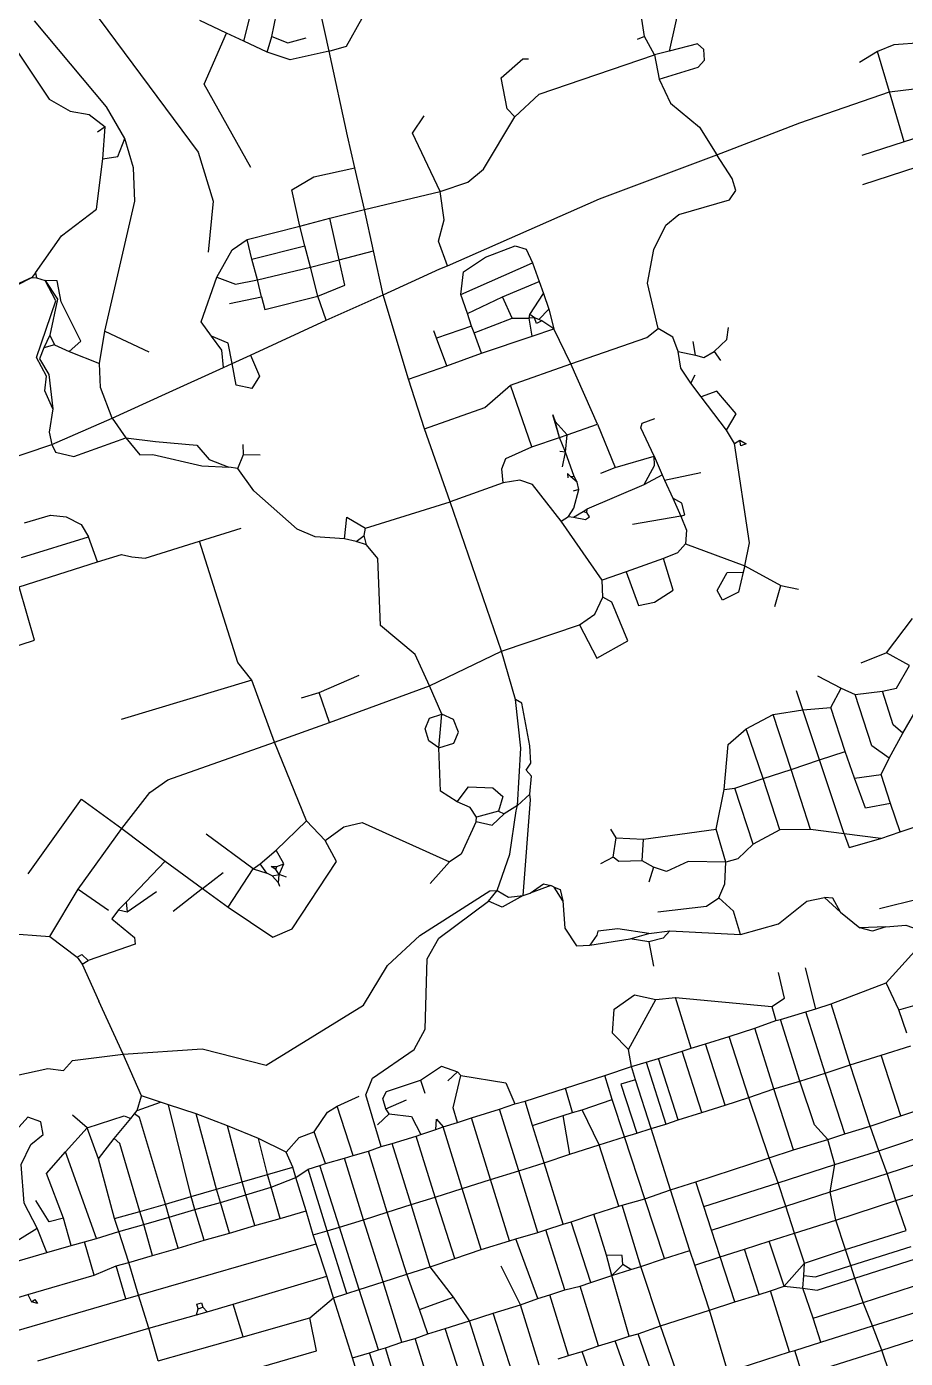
# Model space of a CAD drawing. Header units: metres. Extents: x 609554 to 651406, y 4826501 to 4857446.
# Drawn here: x 632644 to 635501, y 4838713 to 4843043 of the extents above; entities that cross this region are included whole.
import ezdxf

# ---------------------------------------------------------------- set-up
doc = ezdxf.new("R2010")
doc.units = ezdxf.units.M

msp = doc.modelspace()

# ---------------------------------------------------------------- linework, layer by layer
at = {"layer": 'ROADS'}
for points in [[(633627.9, 4842962.5), (633516.6, 4843470)], [(634881.6, 4843304.1), (634835, 4843336.8), (634813.3, 4843322.1), (634732.6, 4842963)], [(632721.1, 4843283.4), (633202.2, 4842633.9), (633250.5, 4842475.3), (633234.9, 4842309)], [(634652.5, 4843010.9), (634627.4, 4843173.3)], [(632563.6, 4843083.5), (632617.6, 4842956.6), (632717, 4842806.8), (632785.4, 4842768), (632847.3, 4842757), (632899.8, 4842717.2)], [(633349.9, 4842995.8), (633376.1, 4843097.8)], [(633441.2, 4843010.6), (633456.4, 4843083.9)], [(632963.6, 4842679.2), (632904.2, 4842782), (632670.3, 4843060.9)], [(633293.5, 4843021.8), (633207, 4843062.1)], [(633627.9, 4842962.5), (633684.5, 4842979), (633735.1, 4843069.8)], [(633373.4, 4842584.1), (633221, 4842856), (633293.5, 4843021.8)], [(633349.9, 4842995.8), (633293.5, 4843021.8)], [(633426.7, 4842959.5), (633349.9, 4842995.8)], [(633426.7, 4842959.5), (633441.2, 4843010.6)], [(633441.2, 4843010.6), (633493, 4842990.2), (633552.7, 4843006.4)], [(634652.5, 4843010.9), (634629.3, 4843000.9)], [(634685.5, 4842950.6), (634652.5, 4843010.9)], [(634701, 4842871.6), (634827.2, 4842910.9), (634847.6, 4842933.8), (634845.6, 4842968.3), (634825.4, 4842986.4), (634732.6, 4842963)], [(635553.3, 4842989.6), (635463.8, 4842983.5), (635410.1, 4842961.5)], [(633627.9, 4842962.5), (633501.4, 4842934.8), (633426.7, 4842959.5)], [(633687.4, 4842687.6), (633627.9, 4842962.5)], [(634231.7, 4842749.2), (634310.5, 4842822.9), (634685.5, 4842950.6)], [(634732.6, 4842963), (634685.5, 4842950.6)], [(634685.5, 4842950.6), (634701, 4842871.6)], [(635410.1, 4842961.5), (635351.5, 4842925.4)], [(635448.8, 4842830.2), (635410.1, 4842961.5)], [(634231.7, 4842749.2), (634205.9, 4842775.3), (634187.3, 4842875.9), (634257.1, 4842937.7), (634275.5, 4842938.3)], [(634701, 4842871.6), (634737.7, 4842793.3), (634831.7, 4842716)], [(635157.4, 4842729.4), (635448.8, 4842830.2)], [(635448.8, 4842830.2), (635609.2, 4842850.6), (635833.3, 4842825.6)], [(635497.3, 4842668.5), (635448.8, 4842830.2)], [(633989.1, 4842506.3), (633898.7, 4842696.6), (633936.4, 4842753)], [(633989.1, 4842506.3), (634079, 4842537.2), (634130, 4842579.6), (634231.7, 4842749.2)], [(635020.2, 4842676.5), (635157.4, 4842729.4)], [(635819.5, 4842738.7), (635731.9, 4842742.8), (635497.3, 4842668.5)], [(632899.8, 4842717.2), (632875, 4842699.9)], [(632892, 4842612.8), (632899.8, 4842717.2)], [(633711.2, 4842583.5), (633687.4, 4842687.6)], [(634831.7, 4842716), (634888.5, 4842626)], [(632892, 4842612.8), (632940.8, 4842620.2), (632963.6, 4842679.2)], [(632898.6, 4842052.6), (632995.8, 4842475.6), (632991.8, 4842583.4), (632963.6, 4842679.2)], [(634888.5, 4842626), (635020.2, 4842676.5)], [(635497.3, 4842668.5), (635359.2, 4842624)], [(635788.5, 4842654.8), (635758.6, 4842657.6), (635361.1, 4842528.4)], [(632673.4, 4842242.4), (632757.4, 4842361.9), (632871.8, 4842449.3), (632892, 4842612.8)], [(634012.9, 4842264.6), (634506.6, 4842483.1), (634888.5, 4842626)], [(634937.5, 4842549.1), (634888.5, 4842626)], [(633531.9, 4842393.9), (633506.1, 4842511.5), (633578.3, 4842554.1), (633711.2, 4842583.5)], [(633742.1, 4842448.5), (633711.2, 4842583.5)], [(634929.6, 4842479.1), (634950, 4842509.7), (634937.5, 4842549.1)], [(633742.1, 4842448.5), (633989.1, 4842506.3)], [(634012.9, 4842264.6), (633983.4, 4842345), (634001.1, 4842414.8), (633989.1, 4842506.3)], [(634697.8, 4842061.4), (634662.2, 4842209), (634683.4, 4842318.3), (634721.7, 4842396.8), (634764.1, 4842431.3), (634929.6, 4842479.1)], [(633630.2, 4842419.5), (633742.1, 4842448.5)], [(633772.1, 4842313.4), (633742.1, 4842448.5)], [(633361.7, 4842350.8), (633531.9, 4842393.9)], [(633531.9, 4842393.9), (633630.2, 4842419.5)], [(633548.5, 4842330.3), (633531.9, 4842393.9)], [(633660, 4842284.6), (633630.2, 4842419.5)], [(633262.2, 4842228.5), (633312.9, 4842317), (633361.7, 4842350.8)], [(633376.9, 4842286.1), (633361.7, 4842350.8)], [(633376.9, 4842286.1), (633548.5, 4842330.3)], [(633566.8, 4842260.6), (633548.5, 4842330.3)], [(633660, 4842284.6), (633772.1, 4842313.4)], [(633803.8, 4842171), (633772.1, 4842313.4)], [(634064.5, 4842245.8), (634136.3, 4842293.2), (634232.2, 4842330), (634267.9, 4842319.2), (634288.4, 4842274.4)], [(633394.6, 4842219.4), (633376.9, 4842286.1)], [(633394.6, 4842219.4), (633566.8, 4842260.6)], [(633566.8, 4842260.6), (633660, 4842284.6)], [(633590.7, 4842166.3), (633566.8, 4842260.6)], [(633590.7, 4842166.3), (633679.1, 4842201.8), (633660, 4842284.6)], [(633803.8, 4842171), (633987.9, 4842254.7)], [(633987.9, 4842254.7), (634012.9, 4842264.6)], [(634056, 4842171.3), (634288.4, 4842274.4)], [(634288.4, 4842274.4), (634310.5, 4842213.4)], [(632661.5, 4842226.9), (632566.8, 4842184), (632240.7, 4842128.3)], [(632566.2, 4842178.4), (632661.5, 4842226.9)], [(632673.4, 4842242.4), (632661.5, 4842226.9)], [(632661.5, 4842226.9), (632676.8, 4842226.2)], [(632673.4, 4842242.4), (632676.8, 4842226.2)], [(632676.8, 4842226.2), (632704.7, 4842217.2)], [(632729.9, 4841799.8), (632703.9, 4841858.7), (632708.7, 4841905.9), (632676.9, 4841967.3), (632739.1, 4842151.5), (632704.7, 4842217.2)], [(632704.7, 4842217.2), (632744.2, 4842156.8), (632719.7, 4842039.7)], [(632782.8, 4841986.5), (632820, 4842019.7), (632756.8, 4842148.2), (632743.4, 4842216), (632704.7, 4842217.2)], [(633245, 4842035.7), (633211.7, 4842082.5), (633262.2, 4842228.5)], [(633262.2, 4842228.5), (633323.7, 4842205.5), (633394.6, 4842219.4)], [(633408.3, 4842164.4), (633394.6, 4842219.4)], [(634056, 4842171.3), (634064.5, 4842245.8)], [(634191.6, 4842164.3), (634310.5, 4842213.4)], [(634310.5, 4842213.4), (634324.2, 4842174.6)], [(633304.2, 4842142.6), (633408.3, 4842164.4)], [(633408.3, 4842164.4), (633418.7, 4842122.7), (633590.7, 4842166.3)], [(633618.1, 4842088.7), (633590.7, 4842166.3)], [(633618.1, 4842088.7), (633803.8, 4842171)], [(633885.3, 4841896.3), (633803.8, 4842171)], [(634077.2, 4842109.6), (634056, 4842171.3)], [(634077.2, 4842109.6), (634191.6, 4842164.3)], [(634223, 4842094.5), (634191.6, 4842164.3)], [(634280.6, 4842106.8), (634324.2, 4842174.6)], [(634324.2, 4842174.6), (634341.4, 4842123.8)], [(634309.6, 4842090.9), (634341.4, 4842123.8)], [(634341.4, 4842123.8), (634357.7, 4842059.9)], [(633372.1, 4841974.8), (633618.1, 4842088.7)], [(634091, 4842069.2), (634077.2, 4842109.6)], [(634098.8, 4842047.5), (634223, 4842094.5)], [(634223, 4842094.5), (634277.9, 4842094.6)], [(634277.9, 4842094.6), (634280.6, 4842106.8)], [(634295.5, 4842095.3), (634277.9, 4842094.6)], [(634287.4, 4842036.2), (634277.9, 4842094.6)], [(634295.5, 4842095.3), (634280.6, 4842106.8)], [(634318.8, 4842085.7), (634301.8, 4842077.3), (634295.5, 4842095.3)], [(634309.6, 4842090.9), (634295.5, 4842095.3)], [(634318.8, 4842085.7), (634309.6, 4842090.9)], [(634357.7, 4842059.9), (634318.8, 4842085.7)], [(632719.7, 4842039.7), (632699.9, 4841998)], [(632719.7, 4842039.7), (632734.8, 4842007.6)], [(632880.9, 4841947.7), (632898.6, 4842052.6)], [(632898.6, 4842052.6), (633041.4, 4841985.1)], [(633284.5, 4841934.7), (633278.3, 4841990.4), (633245, 4842035.7)], [(633312.7, 4841947.4), (633299.1, 4842013.1), (633245, 4842035.7)], [(633976.4, 4842029.9), (633968, 4842053.6)], [(634091, 4842069.2), (633976.4, 4842029.9)], [(634098.8, 4842047.5), (634091, 4842069.2)], [(634123.2, 4841980.7), (634098.8, 4842047.5)], [(634123.2, 4841980.7), (634287.4, 4842036.2)], [(634287.4, 4842036.2), (634357.7, 4842059.9)], [(634413.1, 4841946.4), (634357.7, 4842059.9)], [(634413.1, 4841946.4), (634660.3, 4842032.1), (634697.8, 4842061.4)], [(634761.9, 4841986.7), (634744.5, 4842032.7), (634697.8, 4842061.4)], [(634878.9, 4841986.7), (634920.3, 4842025), (634926.1, 4842064.1)], [(632699.9, 4841998), (632686.5, 4841962.9), (632716.6, 4841911.6), (632729.9, 4841799.8)], [(632734.8, 4842007.6), (632699.9, 4841998)], [(632734.8, 4842007.6), (632782.8, 4841986.5)], [(634010, 4841939.6), (633976.4, 4842029.9)], [(634818.9, 4841974.5), (634811.2, 4842019.1)], [(632782.8, 4841986.5), (632880.9, 4841947.7)], [(632922.5, 4841769.9), (632884.9, 4841868.9), (632880.9, 4841947.7)], [(633284.5, 4841934.7), (633312.7, 4841947.4)], [(633312.7, 4841947.4), (633372.1, 4841974.8)], [(633372.1, 4841974.8), (633400.8, 4841906.3), (633376.4, 4841865.8), (633325.9, 4841876.4), (633312.7, 4841947.4)], [(634010, 4841939.6), (634123.2, 4841980.7)], [(634217.4, 4841876.5), (634413.1, 4841946.4)], [(634499.7, 4841749.7), (634413.1, 4841946.4)], [(634761.9, 4841986.7), (634818.9, 4841974.5)], [(634803.3, 4841883.6), (634770.6, 4841932.4), (634761.9, 4841986.7)], [(634818.9, 4841974.5), (634845.4, 4841967), (634878.9, 4841986.7)], [(634878.9, 4841986.7), (634899.4, 4841957.1)], [(633095.2, 4841848.9), (633284.5, 4841934.7)], [(633885.3, 4841896.3), (634010, 4841939.6)], [(634803.3, 4841883.6), (634818, 4841910.3)], [(633938, 4841735.1), (633885.3, 4841896.3)], [(633938, 4841735.1), (634133.8, 4841804), (634217.4, 4841876.5)], [(634287.1, 4841676.3), (634217.4, 4841876.5)], [(634837.2, 4841838.8), (634803.3, 4841883.6)], [(632922.5, 4841769.9), (633095.2, 4841848.9)], [(634919.5, 4841730.5), (634951.3, 4841783.5), (634887.5, 4841857.6), (634837.2, 4841838.8)], [(634919.5, 4841730.5), (634837.2, 4841838.8)], [(632729.9, 4841799.8), (632717.1, 4841723.8), (632725.7, 4841683.5)], [(634376.2, 4841706.6), (634355.3, 4841780), (634362, 4841758.7)], [(632725.7, 4841683.5), (632922.5, 4841769.9)], [(632922.5, 4841769.9), (632966.4, 4841705.7)], [(634020.6, 4841497.9), (633938, 4841735.1)], [(634401.8, 4841715.5), (634362, 4841758.7)], [(634376.2, 4841706.6), (634362, 4841758.7)], [(634401.8, 4841715.5), (634499.7, 4841749.7)], [(634499.7, 4841749.7), (634558, 4841609.5)], [(634683.8, 4841645.6), (634641.4, 4841738.5), (634645, 4841753.3), (634686.8, 4841768.2)], [(634945.7, 4841687.5), (634919.5, 4841730.5)], [(632725.7, 4841683.5), (632738.1, 4841659.3), (632797.6, 4841644.6), (632966.4, 4841705.7)], [(632966.4, 4841705.7), (633012.3, 4841649.9), (633054.3, 4841651.8)], [(632966.4, 4841705.7), (633063.1, 4841694.1)], [(633063.1, 4841694.1), (633197.3, 4841682), (633237.3, 4841635.3), (633301.3, 4841610.4)], [(634287.1, 4841676.3), (634376.2, 4841706.6)], [(634376.2, 4841706.6), (634401.8, 4841715.5)], [(634395.5, 4841659.6), (634376.2, 4841706.6)], [(634395.5, 4841659.6), (634401.8, 4841715.5)], [(634945.7, 4841687.5), (634962.5, 4841698.5)], [(634979.4, 4841289.3), (634994.2, 4841363.8), (634945.7, 4841687.5)], [(634962.5, 4841698.5), (634983.6, 4841685.9), (634966.1, 4841680.1), (634962.5, 4841698.5)], [(632131.5, 4841483.5), (632725.7, 4841683.5)], [(633054.3, 4841651.8), (633213.3, 4841614.6), (633301.3, 4841610.4)], [(633330.7, 4841605.5), (633349, 4841651)], [(633349, 4841651), (633347.9, 4841683.7)], [(633349, 4841651), (633403.1, 4841650)], [(634193.9, 4841559.5), (634188.8, 4841605.3), (634202.6, 4841638.3), (634287.1, 4841676.3)], [(634395.5, 4841659.6), (634377.5, 4841661)], [(634386.7, 4841611.3), (634395.5, 4841659.6)], [(634424.2, 4841580.1), (634395.5, 4841659.6)], [(634558, 4841609.5), (634683.8, 4841645.6)], [(634651.4, 4841553.7), (634685, 4841615.3), (634683.8, 4841645.6)], [(634683.8, 4841645.6), (634710.6, 4841585.1)], [(633330.7, 4841605.5), (633301.3, 4841610.4)], [(633677.9, 4841377.2), (633582.7, 4841383.9), (633523.2, 4841408.8), (633383.2, 4841533.2), (633330.7, 4841605.5)], [(634510.5, 4841591.3), (634558, 4841609.5)], [(634193.9, 4841559.5), (634020.6, 4841497.9)], [(634381.7, 4841435.1), (634288.4, 4841553.7), (634247.3, 4841567.9), (634193.9, 4841559.5)], [(634413.2, 4841578.8), (634402.6, 4841590.1), (634403.5, 4841575.6)], [(634424.2, 4841580.1), (634413.2, 4841578.8)], [(634433.9, 4841561.6), (634413.2, 4841578.8)], [(634433.9, 4841561.6), (634424.2, 4841580.1)], [(634438.9, 4841538), (634433.9, 4841561.6)], [(634651.4, 4841553.7), (634710.6, 4841585.1)], [(634710.6, 4841585.1), (634718.4, 4841568.3)], [(634718.4, 4841568.3), (634835.8, 4841592.9)], [(634718.4, 4841568.3), (634744.9, 4841509)], [(634405.7, 4841449.5), (634423.6, 4841476.5), (634438.9, 4841538)], [(634438.9, 4841538), (634421.3, 4841532.1)], [(634466.1, 4841475.3), (634651.4, 4841553.7)], [(633745.4, 4841411.8), (634020.6, 4841497.9)], [(634188, 4841011.6), (634020.6, 4841497.9)], [(634453.5, 4841466.7), (634466.1, 4841475.3)], [(634465.3, 4841463.3), (634466.1, 4841475.3)], [(634744.9, 4841509), (634770.7, 4841450.8)], [(634770.7, 4841450.8), (634784, 4841455), (634774.1, 4841493.5), (634744.9, 4841509)], [(632637, 4841429.4), (632722.4, 4841454.6), (632772.9, 4841448.6), (632822.1, 4841424), (632845.4, 4841383.9)], [(633677.9, 4841377.2), (633684.9, 4841447.3), (633745.4, 4841411.8)], [(634381.7, 4841435.1), (634405.7, 4841449.5)], [(634515.4, 4841243.2), (634381.7, 4841435.1)], [(634405.7, 4841449.5), (634421.6, 4841447.7)], [(634421.6, 4841447.7), (634453.5, 4841466.7)], [(634421.6, 4841447.7), (634460.6, 4841440), (634473.7, 4841448.3), (634465.3, 4841463.3)], [(634453.5, 4841466.7), (634465.3, 4841463.3)], [(634770.7, 4841450.8), (634613.8, 4841424.3)], [(634770.7, 4841450.8), (634789.3, 4841405.4), (634786.4, 4841361.1)], [(632627.1, 4841317), (632845.4, 4841383.9)], [(632874.6, 4841302), (632845.4, 4841383.9)], [(633206.3, 4841370.1), (633342.1, 4841411.8)], [(633715.1, 4841369), (633741.5, 4841388.3)], [(633741.5, 4841388.3), (633745.4, 4841411.8)], [(633748.9, 4841357.9), (633741.5, 4841388.3)], [(632986.4, 4841319), (633029.1, 4841314.3), (633206.3, 4841370.1)], [(633376.2, 4840917.4), (633331.2, 4840974.8), (633206.3, 4841370.1)], [(633715.1, 4841369), (633677.9, 4841377.2)], [(633748.9, 4841357.9), (633715.1, 4841369)], [(633954.1, 4840899.4), (633907.7, 4841001.2), (633794.6, 4841095.2), (633786.5, 4841313.3), (633748.9, 4841357.9)], [(634786.4, 4841361.1), (634760.6, 4841331.4), (634715.1, 4841313.3)], [(634786.4, 4841361.1), (634979.4, 4841289.3)], [(632620.1, 4841221.4), (632874.6, 4841302)], [(632874.6, 4841302), (632952.7, 4841326.4), (632986.4, 4841319)], [(634715.1, 4841313.3), (634593.7, 4841270.4)], [(634593.7, 4841270.4), (634633, 4841160.9), (634685.6, 4841171.3), (634746.1, 4841209.9), (634715.1, 4841313.3)], [(634593.7, 4841270.4), (634515.4, 4841243.2)], [(634973.3, 4841268.7), (634958, 4841203.8), (634906.8, 4841178.3), (634889.1, 4841209.2), (634921.1, 4841268.1), (634973.3, 4841268.7)], [(634979.4, 4841289.3), (634973.3, 4841268.7)], [(634979.4, 4841289.3), (635095.8, 4841225.4)], [(632536, 4841004.3), (632669.5, 4841047.4), (632620.1, 4841221.4)], [(634517.5, 4841188.2), (634515.4, 4841243.2)], [(635076.5, 4841156.9), (635095.8, 4841225.4)], [(635095.8, 4841225.4), (635153.6, 4841214)], [(634442, 4841098.2), (634497.7, 4840989.4), (634599, 4841045.4), (634546.4, 4841171.7), (634517.5, 4841188.2)], [(634442, 4841098.2), (634491.3, 4841132.1), (634517.5, 4841188.2)], [(634188, 4841011.6), (634442, 4841098.2)], [(635440, 4841006.3), (635523.9, 4841118.3)], [(633954.1, 4840899.4), (634188, 4841011.6)], [(634233.8, 4840855.1), (634188, 4841011.6)], [(635440, 4841006.3), (635356.2, 4840972.8)], [(635514.2, 4840965.2), (635440, 4841006.3)], [(635426, 4840881.6), (635471.6, 4840891.9), (635514.2, 4840965.2)], [(633376.2, 4840917.4), (632951.9, 4840789.4)], [(633449.9, 4840716.4), (633376.2, 4840917.4)], [(633595.3, 4840878.1), (633725.4, 4840934.3)], [(635215.2, 4840931.7), (635292.3, 4840891.6)], [(633537.8, 4840860.1), (633595.3, 4840878.1)], [(633629.1, 4840780.5), (633595.3, 4840878.1)], [(633629.1, 4840780.5), (633954.1, 4840899.4)], [(633994.2, 4840807.5), (633954.1, 4840899.4)], [(635168, 4840821.4), (635147.5, 4840883.5)], [(635258.7, 4840828.5), (635292.3, 4840891.6)], [(635292.3, 4840891.6), (635338, 4840871.5)], [(635338, 4840871.5), (635426, 4840881.6)], [(635448, 4840664.4), (635392.3, 4840703.9), (635338, 4840871.5)], [(635492.5, 4840745.8), (635461.2, 4840772.7), (635426, 4840881.6)], [(634239.6, 4840510.6), (634251.2, 4840696.3), (634233.8, 4840855.1)], [(634280.4, 4840547.7), (634285.3, 4840605.8), (634268.5, 4840624.7), (634283.5, 4840648.1), (634280.5, 4840704.4), (634253.7, 4840843.5), (634233.8, 4840855.1)], [(635070.6, 4840806.6), (635168, 4840821.4)], [(635168, 4840821.4), (635258.7, 4840828.5)], [(635221.6, 4840658.3), (635168, 4840821.4)], [(635305.7, 4840685.9), (635258.7, 4840828.5)], [(635492.5, 4840745.8), (635547.6, 4840841.2)], [(633449.9, 4840716.4), (633629.1, 4840780.5)], [(633984.3, 4840698.3), (633952, 4840720.5), (633939.5, 4840760.1), (633954.4, 4840794.7), (633994.2, 4840807.5)], [(633984.3, 4840698.3), (634033, 4840713), (634048.4, 4840749.1), (634032.1, 4840790), (633994.2, 4840807.5)], [(633984.3, 4840698.3), (633994.2, 4840807.5)], [(634982.9, 4840759.8), (635070.6, 4840806.6)], [(635129.2, 4840627.8), (635070.6, 4840806.6)], [(634911.7, 4840562.3), (634924.3, 4840708.2), (634982.9, 4840759.8)], [(635039, 4840598), (634982.9, 4840759.8)], [(635448, 4840664.4), (635492.5, 4840745.8)], [(632954.2, 4840436.1), (633045.1, 4840552.5), (633103.2, 4840594.1), (633449.9, 4840716.4)], [(633554.6, 4840460.3), (633449.9, 4840716.4)], [(634044.1, 4840521.8), (633990, 4840557.4), (633984.3, 4840698.3)], [(635129.2, 4840627.8), (635221.6, 4840658.3)], [(635221.6, 4840658.3), (635305.7, 4840685.9)], [(635301.7, 4840418.7), (635221.6, 4840658.3)], [(635335.3, 4840599.4), (635305.7, 4840685.9)], [(635422.4, 4840611.5), (635448, 4840664.4)], [(635039, 4840598), (635129.2, 4840627.8)], [(635193, 4840432.1), (635129.2, 4840627.8)], [(635335.3, 4840599.4), (635422.4, 4840611.5)], [(635452.9, 4840516.5), (635422.4, 4840611.5)], [(634044.1, 4840521.8), (634080.9, 4840571.1), (634159.8, 4840568.1), (634192.5, 4840539.4), (634177.7, 4840491.7)], [(634885.6, 4840433.3), (634911.7, 4840562.3)], [(634911.7, 4840562.3), (634946.3, 4840566.4)], [(634946.3, 4840566.4), (635039, 4840598)], [(635006.4, 4840384.8), (634946.3, 4840566.4)], [(635092.8, 4840431.3), (635039, 4840598)], [(635452.9, 4840516.5), (635371.4, 4840501.5), (635335.3, 4840599.4)], [(632649.1, 4840288.3), (632822.9, 4840530.8), (632954.2, 4840436.1)], [(634106.7, 4840472.3), (634086.3, 4840503.9), (634044.1, 4840521.8)], [(634280.4, 4840547.7), (634239.6, 4840510.6)], [(634258.2, 4840217.5), (634281.9, 4840529)], [(634281.9, 4840529), (634280.4, 4840547.7)], [(635483.8, 4840424.6), (635452.9, 4840516.5)], [(634106, 4840457.9), (634158.1, 4840446.8), (634196.2, 4840482.9)], [(634177.7, 4840491.7), (634106.7, 4840472.3)], [(634173.9, 4840234), (634215.5, 4840352.2), (634236.1, 4840493.4)], [(634177.7, 4840491.7), (634196.2, 4840482.9)], [(634239.6, 4840510.6), (634196.2, 4840482.9)], [(634236.1, 4840493.4), (634239.6, 4840510.6)], [(635483.8, 4840424.6), (635647.4, 4840479)], [(632811.3, 4840237.9), (632954.2, 4840436.1)], [(632954.2, 4840436.1), (633095.1, 4840329.1)], [(633455.7, 4840365.5), (633554.6, 4840460.3)], [(633615.1, 4840396.2), (633554.6, 4840460.3)], [(633615.1, 4840396.2), (633675, 4840440.5), (633735.2, 4840454.9), (634019.3, 4840327.1)], [(634106, 4840457.9), (634057.1, 4840352.1), (634019.3, 4840327.1)], [(634106, 4840457.9), (634106.7, 4840472.3)], [(634560.6, 4840405), (634542.9, 4840433.6)], [(634650.1, 4840401.4), (634885.6, 4840433.3)], [(634917.1, 4840325.6), (634885.6, 4840433.3)], [(635092.8, 4840431.3), (635006.4, 4840384.8)], [(635193, 4840432.1), (635092.8, 4840431.3)], [(635301.7, 4840418.7), (635193, 4840432.1)], [(633380.5, 4840304.3), (633227.6, 4840417.6)], [(633299.2, 4840180), (633445.1, 4840082.3), (633507.4, 4840109.7), (633651.4, 4840328.6), (633615.1, 4840396.2)], [(634550.8, 4840342), (634560.6, 4840405)], [(634560.6, 4840405), (634650.1, 4840401.4)], [(634644.9, 4840330.6), (634650.1, 4840401.4)], [(635301.7, 4840418.7), (635317.9, 4840374.1), (635421, 4840403.5)], [(635421, 4840403.5), (635301.7, 4840418.7)], [(635421, 4840403.5), (635483.8, 4840424.6)], [(633403.2, 4840321.1), (633455.7, 4840365.5)], [(633480.5, 4840321.1), (633455.7, 4840365.5)], [(635006.4, 4840384.8), (634956.1, 4840337.3), (634917.1, 4840325.6)], [(633095.1, 4840329.1), (632967.4, 4840195.8)], [(633095.1, 4840329.1), (633216, 4840240.3)], [(633299.2, 4840180), (633380.5, 4840304.3)], [(633380.5, 4840304.3), (633403.2, 4840321.1)], [(633380.5, 4840304.3), (633424.6, 4840290.4)], [(633424.6, 4840290.4), (633403.2, 4840321.1)], [(633453.9, 4840301.9), (633438.9, 4840312.5), (633457.3, 4840312.4)], [(633453.9, 4840301.9), (633457.3, 4840312.4)], [(633465.4, 4840285.8), (633453.9, 4840301.9)], [(633457.3, 4840312.4), (633480.5, 4840321.1)], [(633465.4, 4840285.8), (633480.5, 4840321.1)], [(634019.3, 4840327.1), (633956.6, 4840256.6)], [(634550.8, 4840342), (634509.5, 4840320.8)], [(634644.9, 4840330.6), (634568.9, 4840328.1), (634550.8, 4840342)], [(634681.9, 4840310.2), (634644.9, 4840330.6)], [(634681.9, 4840310.2), (634666.9, 4840261.6)], [(634917.1, 4840325.6), (634795, 4840327.8), (634724.7, 4840295.6), (634681.9, 4840310.2)], [(634894.2, 4840210.6), (634914.4, 4840255.4), (634917.1, 4840325.6)], [(633216, 4840240.3), (633283.3, 4840292.8)], [(633442.2, 4840282), (633424.6, 4840290.4)], [(633442.2, 4840282), (633465.4, 4840285.8)], [(633462.7, 4840258.6), (633442.2, 4840282)], [(633462.7, 4840258.6), (633465.4, 4840285.8)], [(633467.5, 4840247.4), (633462.7, 4840258.6)], [(633489.4, 4840277.8), (633465.4, 4840285.8)], [(635416.9, 4840175.4), (635548.4, 4840208.3), (635604, 4840266.7), (635705.1, 4840228.3)], [(632719.6, 4840084.6), (632811.3, 4840237.9)], [(632811.3, 4840237.9), (632910.6, 4840170.3)], [(632958.2, 4839701.8), (633215.4, 4839719.5), (633422.5, 4839665.6), (633739.4, 4839861), (633817.1, 4839990.6), (633922.8, 4840087.7), (634150.1, 4840232.8), (634173.9, 4840234)], [(632971.3, 4840164.9), (633066.6, 4840231)], [(633216, 4840240.3), (633120.7, 4840165.8)], [(633216, 4840240.3), (633299.2, 4840180)], [(634146.2, 4840199.2), (634173.9, 4840234)], [(634258.2, 4840217.5), (634189.7, 4840180.1), (634146.2, 4840199.2)], [(634173.9, 4840234), (634210.7, 4840212.5), (634258.2, 4840217.5)], [(634258.2, 4840217.5), (634281.4, 4840224.8)], [(634281.4, 4840224.8), (634324.3, 4840255.5), (634348.1, 4840250.3)], [(634348.1, 4840250.3), (634281.4, 4840224.8)], [(634359.4, 4840244.8), (634348.1, 4840250.3)], [(634359.4, 4840244.8), (634378.4, 4840237.7), (634387.8, 4840200.9)], [(634387.8, 4840200.9), (634359.4, 4840244.8)], [(632942.6, 4840171.6), (632921.4, 4840141.4), (632995.4, 4840081), (632997.3, 4840059), (632844.8, 4840006.9)], [(632967.4, 4840195.8), (632942.6, 4840171.6)], [(632942.6, 4840171.6), (632971.3, 4840164.9)], [(632967.4, 4840195.8), (632971.3, 4840164.9)], [(633796.8, 4839401.3), (633747.1, 4839570.2), (633769, 4839623.6), (633904.4, 4839717.5), (633939.7, 4839783.6), (633946.4, 4840012.3), (633984.8, 4840079.3), (634146.2, 4840199.2)], [(634387.8, 4840200.9), (634394.2, 4840111.3), (634431.4, 4840054.4), (634475.2, 4840056.2)], [(634696.4, 4840164.6), (634854.1, 4840182.8), (634894.2, 4840210.6)], [(634965.4, 4840090.8), (634941.7, 4840166.6), (634894.2, 4840210.6)], [(634965.4, 4840090.8), (635088.1, 4840125.8), (635181, 4840199.5), (635238, 4840211.5)], [(635290.2, 4840163.1), (635238, 4840211.5)], [(635290.2, 4840163.1), (635265.1, 4840209.1), (635238, 4840211.5)], [(635290.2, 4840163.1), (635352.6, 4840113.1)], [(632348.2, 4840069.1), (632575.4, 4840095.1), (632719.6, 4840084.6)], [(632719.6, 4840084.6), (632808.1, 4840017.6)], [(634497.4, 4840089.2), (634475.2, 4840056.2)], [(634666.4, 4840094.1), (634566.7, 4840109.5), (634501.2, 4840101.9), (634497.4, 4840089.2)], [(634606.7, 4840077.2), (634666.4, 4840094.1)], [(634666.4, 4840094.1), (634735.2, 4840103.4)], [(634735.2, 4840103.4), (634713.8, 4840079), (634666.7, 4840067.3)], [(634735.2, 4840103.4), (634965.4, 4840090.8)], [(635437, 4840115.9), (635393.8, 4840102.3), (635352.6, 4840113.1)], [(635437, 4840115.9), (635352.6, 4840113.1)], [(635437, 4840115.9), (635502.4, 4840121), (635583.1, 4840093.1)], [(635438.8, 4839933.5), (635583.1, 4840093.1)], [(634475.2, 4840056.2), (634606.7, 4840077.2)], [(634666.7, 4840067.3), (634606.7, 4840077.2)], [(634666.7, 4840067.3), (634682.5, 4839987.8)], [(632808.1, 4840017.6), (632823.9, 4840025.6), (632844.8, 4840006.9)], [(632808.1, 4840017.6), (632825.1, 4839995)], [(632825.1, 4839995), (632844.8, 4840006.9)], [(632825.1, 4839995), (632879.1, 4839873.9)], [(635067, 4839856.9), (635108.3, 4839883.5), (635088.5, 4839967.7)], [(635209.7, 4839849.7), (635176.1, 4839983.1)], [(635259.4, 4839865.1), (635438.8, 4839933.5)], [(635479.6, 4839845.6), (635438.8, 4839933.5)], [(632958.2, 4839701.8), (632879.1, 4839873.9)], [(634600.8, 4839717), (634549.1, 4839770.7), (634553.8, 4839848.1), (634619.9, 4839894.6), (634690, 4839879.8)], [(634600.8, 4839717), (634690, 4839879.8)], [(634690, 4839879.8), (634754.1, 4839886)], [(634804.4, 4839721.2), (634754.1, 4839886)], [(634754.1, 4839886), (635067, 4839856.9)], [(635479.6, 4839845.6), (635578.2, 4839874.1), (635605.6, 4839801.9)], [(635067, 4839856.9), (635079.9, 4839811)], [(635095.1, 4839814.6), (635177.5, 4839839.1)], [(635177.5, 4839839.1), (635209.7, 4839849.7)], [(635240.1, 4839640.5), (635177.5, 4839839.1)], [(635209.7, 4839849.7), (635259.4, 4839865.1)], [(635321.7, 4839667.2), (635259.4, 4839865.1)], [(635505.1, 4839770.4), (635479.6, 4839845.6)], [(634928.3, 4839759.7), (635011.4, 4839786.1)], [(635011.4, 4839786.1), (635079.9, 4839811)], [(635073.8, 4839588.7), (635011.4, 4839786.1)], [(635079.9, 4839811), (635095.1, 4839814.6)], [(635158.1, 4839614.6), (635095.1, 4839814.6)], [(634851.5, 4839735.3), (634928.3, 4839759.7)], [(634992, 4839560.7), (634928.3, 4839759.7)], [(632508.4, 4839473.5), (632518.1, 4839556.9), (632574.5, 4839625), (632713.4, 4839655), (632763.8, 4839648.9), (632793.7, 4839680.8), (632958.2, 4839701.8)], [(633018.1, 4839566.8), (632958.2, 4839701.8)], [(634610.6, 4839661.3), (634600.8, 4839717)], [(634698.4, 4839687.3), (634774.8, 4839711.6)], [(634774.8, 4839711.6), (634804.4, 4839721.2)], [(634839.1, 4839512.2), (634774.8, 4839711.6)], [(634804.4, 4839721.2), (634851.5, 4839735.3)], [(634915, 4839536.4), (634851.5, 4839735.3)], [(635321.7, 4839667.2), (635422.7, 4839698.8)], [(635422.7, 4839698.8), (635518.8, 4839729)], [(635485.8, 4839500.9), (635422.7, 4839698.8)], [(633925.2, 4839617.8), (633993.1, 4839663.2), (634044.7, 4839644.3)], [(634524.2, 4839632.5), (634610.6, 4839661.3)], [(634610.6, 4839661.3), (634658.5, 4839675.5)], [(634623.4, 4839618.8), (634610.6, 4839661.3)], [(634658.5, 4839675.5), (634698.4, 4839687.3)], [(634658.5, 4839675.5), (634722.1, 4839474.3)], [(634762, 4839488.9), (634698.4, 4839687.3)], [(635240.1, 4839640.5), (635321.7, 4839667.2)], [(635386.3, 4839467.6), (635321.7, 4839667.2)], [(633811.6, 4839524.1), (633802.3, 4839557.3), (633814.2, 4839580), (633925.2, 4839617.8)], [(633925.2, 4839617.8), (633938.6, 4839575.2)], [(634044.7, 4839644.3), (634013.2, 4839615.3)], [(634044.6, 4839479.6), (634030.7, 4839527.2), (634056.2, 4839632.9)], [(634044.7, 4839644.3), (634056.2, 4839632.9)], [(634056.2, 4839632.9), (634201.7, 4839609), (634231.4, 4839540.7)], [(634395.9, 4839591), (634524.2, 4839632.5)], [(634547.4, 4839555), (634524.2, 4839632.5)], [(634623.4, 4839618.8), (634576.3, 4839604.4), (634627.5, 4839444.6)], [(634674.9, 4839459.7), (634623.4, 4839618.8)], [(635073.8, 4839588.7), (635158.1, 4839614.6)], [(635158.1, 4839614.6), (635240.1, 4839640.5)], [(635248.5, 4839424.6), (635205.2, 4839472.3), (635158.1, 4839614.6)], [(635303.7, 4839442.5), (635240.1, 4839640.5)], [(633004, 4839518.4), (633018.1, 4839566.8)], [(633079.6, 4839545.5), (633018.1, 4839566.8)], [(633653.7, 4839532.5), (633725.7, 4839565.3)], [(634264.9, 4839549.1), (634395.9, 4839591)], [(634418.6, 4839511.9), (634395.9, 4839591)], [(634992, 4839560.7), (635073.8, 4839588.7)], [(635136.7, 4839390.7), (635073.8, 4839588.7)], [(633004, 4839518.4), (633079.6, 4839545.5)], [(633105.2, 4839537), (633079.6, 4839545.5)], [(633179.1, 4839239.1), (633105.2, 4839537)], [(633195.3, 4839508.2), (633105.2, 4839537)], [(633579.4, 4839449.6), (633622.1, 4839512.9), (633653.7, 4839532.5)], [(633706, 4839372), (633653.7, 4839532.5)], [(633811.6, 4839524.1), (633879.1, 4839553.1)], [(633822.7, 4839508.1), (633811.6, 4839524.1)], [(634090.5, 4839494.8), (634181.7, 4839522.7)], [(634181.7, 4839522.7), (634231.4, 4839540.7)], [(634244.1, 4839322.8), (634181.7, 4839522.7)], [(634231.4, 4839540.7), (634264.9, 4839549.1)], [(634289, 4839470.3), (634264.9, 4839549.1)], [(634418.6, 4839511.9), (634449.8, 4839521.3)], [(634449.8, 4839521.3), (634547.4, 4839555)], [(634505.7, 4839406.9), (634449.8, 4839521.3)], [(634587.8, 4839433.4), (634547.4, 4839555)], [(634839.1, 4839512.2), (634915, 4839536.4)], [(634915, 4839536.4), (634992, 4839560.7)], [(635057.8, 4839365.2), (634992, 4839560.7)], [(635485.8, 4839500.9), (635585.2, 4839534)], [(632678.3, 4839136.4), (632636.4, 4839217.3), (632626.6, 4839343.6), (632657.4, 4839408.4), (632697.7, 4839440.7), (632690.6, 4839481.8), (632648.4, 4839497.4), (632591.1, 4839433.3)], [(632841.6, 4839462.5), (632793.8, 4839503.6)], [(632841.6, 4839462.5), (632961.4, 4839501.8), (632982.8, 4839492.6)], [(632928.9, 4839427.7), (632982.8, 4839492.6)], [(632982.8, 4839492.6), (632995.4, 4839507.6)], [(632995.4, 4839507.6), (633004, 4839518.4)], [(633095.4, 4839214.5), (633011.7, 4839496.4), (632995.4, 4839507.6)], [(633261.9, 4839263.1), (633195.3, 4839508.2)], [(633297.8, 4839469.3), (633195.3, 4839508.2)], [(633784.6, 4839472.5), (633822.7, 4839508.1)], [(633822.7, 4839508.1), (633895.3, 4839499.3), (633925.9, 4839441)], [(633974.6, 4839457.2), (633976.4, 4839490.2), (633998.6, 4839465.2)], [(633998.6, 4839465.2), (634044.6, 4839479.6)], [(634044.6, 4839479.6), (634090.5, 4839494.8)], [(634152.4, 4839294.1), (634090.5, 4839494.8)], [(634289, 4839470.3), (634388.6, 4839502.4)], [(634388.6, 4839502.4), (634418.6, 4839511.9)], [(634409.6, 4839376.8), (634388.6, 4839502.4)], [(634722.1, 4839474.3), (634762, 4839488.9)], [(634762, 4839488.9), (634839.1, 4839512.2)], [(635386.3, 4839467.6), (635485.8, 4839500.9)], [(632770.1, 4839384.6), (632841.6, 4839462.5)], [(632878.4, 4839361.4), (632841.6, 4839462.5)], [(633344.9, 4839287), (633297.8, 4839469.3)], [(633398.2, 4839427.4), (633297.8, 4839469.3)], [(633488, 4839382.8), (633529.9, 4839430.9), (633579.4, 4839449.6)], [(633615.8, 4839346.3), (633579.4, 4839449.6)], [(633832.3, 4839411.3), (633910.2, 4839435.5)], [(633910.2, 4839435.5), (633925.9, 4839441)], [(633972.5, 4839236.9), (633910.2, 4839435.5)], [(633925.9, 4839441), (633974.6, 4839457.2)], [(633974.6, 4839457.2), (633998.6, 4839465.2)], [(634059.9, 4839265), (633998.6, 4839465.2)], [(634326.5, 4839349), (634289, 4839470.3)], [(634587.8, 4839433.4), (634627.5, 4839444.6)], [(634627.5, 4839444.6), (634674.9, 4839459.7)], [(634674.9, 4839459.7), (634722.1, 4839474.3)], [(634737.3, 4839260.4), (634674.9, 4839459.7)], [(635248.5, 4839424.6), (635303.7, 4839442.5)], [(635303.7, 4839442.5), (635386.3, 4839467.6)], [(635414.5, 4839387.8), (635386.3, 4839467.6)], [(635414.5, 4839387.8), (635612.2, 4839454.2)], [(632878.4, 4839361.4), (632928.9, 4839427.7)], [(633012.6, 4839190.3), (632946.9, 4839411.9), (632928.9, 4839427.7)], [(633427.1, 4839311.1), (633398.2, 4839427.4)], [(633488, 4839382.8), (633398.2, 4839427.4)], [(633755.1, 4839386.5), (633796.8, 4839401.3)], [(633796.8, 4839401.3), (633832.3, 4839411.3)], [(633893.8, 4839212.7), (633832.3, 4839411.3)], [(634409.6, 4839376.8), (634505.7, 4839406.9)], [(634505.7, 4839406.9), (634587.8, 4839433.4)], [(634569.7, 4839208.2), (634505.7, 4839406.9)], [(634653.4, 4839232), (634587.8, 4839433.4)], [(635057.8, 4839365.2), (635136.7, 4839390.7)], [(635136.7, 4839390.7), (635248.5, 4839424.6)], [(635272.1, 4839343.1), (635248.5, 4839424.6)], [(632763.9, 4839169.2), (632708.6, 4839313.5), (632770.1, 4839384.6)], [(632871.4, 4839102.1), (632770.1, 4839384.6)], [(632930.2, 4839167.2), (632878.4, 4839361.4)], [(633509.8, 4839335), (633488, 4839382.8)], [(633615.8, 4839346.3), (633677.6, 4839363.8)], [(633677.6, 4839363.8), (633706, 4839372)], [(633739.2, 4839163.8), (633677.6, 4839363.8)], [(633706, 4839372), (633755.1, 4839386.5)], [(633816.8, 4839187.9), (633755.1, 4839386.5)], [(634244.1, 4839322.8), (634326.5, 4839349)], [(634326.5, 4839349), (634409.6, 4839376.8)], [(634388.8, 4839148.7), (634326.5, 4839349)], [(634819.9, 4839286.9), (635057.8, 4839365.2)], [(635087.7, 4839284.1), (635057.8, 4839365.2)], [(635272.1, 4839343.1), (635414.5, 4839387.8)], [(635441.2, 4839313.4), (635414.5, 4839387.8)], [(635441.2, 4839313.4), (635594.9, 4839363.6)], [(633344.9, 4839287), (633427.1, 4839311.1)], [(633427.1, 4839311.1), (633509.8, 4839335)], [(633439.1, 4839269), (633427.1, 4839311.1)], [(633519.2, 4839301.1), (633509.8, 4839335)], [(633519.2, 4839301.1), (633559.9, 4839327.9)], [(633559.9, 4839327.9), (633597.4, 4839339.5)], [(633621.6, 4839127.9), (633559.9, 4839327.9)], [(633597.4, 4839339.5), (633615.8, 4839346.3)], [(633661.2, 4839139.8), (633597.4, 4839339.5)], [(634152.4, 4839294.1), (634244.1, 4839322.8)], [(634306.2, 4839122.2), (634244.1, 4839322.8)], [(635087.7, 4839284.1), (635272.1, 4839343.1)], [(635256.1, 4839254.1), (635272.1, 4839343.1)], [(635256.1, 4839254.1), (635441.2, 4839313.4)], [(635470.3, 4839225.8), (635441.2, 4839313.4)], [(633179.1, 4839239.1), (633261.9, 4839263.1)], [(633261.9, 4839263.1), (633344.9, 4839287)], [(633274.5, 4839219.9), (633261.9, 4839263.1)], [(633356.8, 4839245), (633344.9, 4839287)], [(633356.8, 4839245), (633439.1, 4839269)], [(633439.1, 4839269), (633519.2, 4839301.1)], [(633468.1, 4839167.7), (633439.1, 4839269)], [(633552.5, 4839192.5), (633519.2, 4839301.1)], [(633972.5, 4839236.9), (634059.9, 4839265)], [(634059.9, 4839265), (634152.4, 4839294.1)], [(634122.1, 4839066.4), (634059.9, 4839265)], [(634213.6, 4839094.8), (634152.4, 4839294.1)], [(634737.3, 4839260.4), (634819.9, 4839286.9)], [(634845.8, 4839206.5), (634819.9, 4839286.9)], [(634845.8, 4839206.5), (635087.7, 4839284.1)], [(635112.8, 4839207.4), (635087.7, 4839284.1)], [(635470.3, 4839225.8), (635666.6, 4839287.5)], [(632763.9, 4839169.2), (632717.1, 4839156.5), (632674.4, 4839226.3)], [(633095.4, 4839214.5), (633179.1, 4839239.1)], [(633191.2, 4839196.8), (633179.1, 4839239.1)], [(633191.2, 4839196.8), (633274.5, 4839219.9)], [(633274.5, 4839219.9), (633356.8, 4839245)], [(633303.3, 4839120.2), (633274.5, 4839219.9)], [(633385.9, 4839144.6), (633356.8, 4839245)], [(633893.8, 4839212.7), (633972.5, 4839236.9)], [(634036.2, 4839037.1), (633972.5, 4839236.9)], [(634580.5, 4839211.1), (634653.4, 4839232)], [(634653.4, 4839232), (634737.3, 4839260.4)], [(634717.5, 4839037.7), (634653.4, 4839232)], [(634800.1, 4839063.1), (634737.3, 4839260.4)], [(635112.8, 4839207.4), (635256.1, 4839254.1)], [(635274.9, 4839162.3), (635256.1, 4839254.1)], [(635274.9, 4839162.3), (635470.3, 4839225.8)], [(635503.2, 4839128.5), (635470.3, 4839225.8)], [(632930.2, 4839167.2), (633012.6, 4839190.3)], [(633012.6, 4839190.3), (633095.4, 4839214.5)], [(633025, 4839148.2), (633012.6, 4839190.3)], [(633107.7, 4839172.3), (633095.4, 4839214.5)], [(633107.7, 4839172.3), (633191.2, 4839196.8)], [(633221.2, 4839096.7), (633191.2, 4839196.8)], [(633468.1, 4839167.7), (633552.5, 4839192.5)], [(633576.2, 4839114.4), (633552.5, 4839192.5)], [(633739.2, 4839163.8), (633816.8, 4839187.9)], [(633816.8, 4839187.9), (633893.8, 4839212.7)], [(633880.4, 4838986.3), (633816.8, 4839187.9)], [(633956.6, 4839010.6), (633893.8, 4839212.7)], [(634414.2, 4839156.3), (634488.4, 4839181.3)], [(634488.4, 4839181.3), (634569.7, 4839208.2)], [(634529.8, 4839048.7), (634488.4, 4839181.3)], [(634569.7, 4839208.2), (634580.5, 4839211.1)], [(634641.4, 4839012), (634580.5, 4839211.1)], [(634870.9, 4839129.8), (634845.8, 4839206.5)], [(634870.9, 4839129.8), (635112.8, 4839207.4)], [(635141, 4839119.7), (635112.8, 4839207.4)], [(632568.9, 4839016), (632564, 4839065.2), (632678.3, 4839136.4)], [(632710.1, 4839057.5), (632678.3, 4839136.4)], [(632789, 4839079.5), (632763.9, 4839169.2)], [(632944.3, 4839125.1), (632930.2, 4839167.2)], [(632944.3, 4839125.1), (633025, 4839148.2)], [(633025, 4839148.2), (633107.7, 4839172.3)], [(633053.6, 4839047.5), (633025, 4839148.2)], [(633136.5, 4839070.9), (633107.7, 4839172.3)], [(633303.3, 4839120.2), (633385.9, 4839144.6)], [(633385.9, 4839144.6), (633468.1, 4839167.7)], [(633621.6, 4839127.9), (633661.2, 4839139.8)], [(633661.2, 4839139.8), (633739.2, 4839163.8)], [(633725.1, 4838936.5), (633661.2, 4839139.8)], [(633803.1, 4838961.9), (633739.2, 4839163.8)], [(634306.2, 4839122.2), (634331.8, 4839130.9)], [(634331.8, 4839130.9), (634388.8, 4839148.7)], [(634394.3, 4838935.2), (634331.8, 4839130.9)], [(634388.8, 4839148.7), (634414.2, 4839156.3)], [(634478, 4838959.6), (634414.2, 4839156.3)], [(635141, 4839119.7), (635274.9, 4839162.3)], [(635306.2, 4839066.4), (635274.9, 4839162.3)], [(632789, 4839079.5), (632832.6, 4839091.8)], [(632832.6, 4839091.8), (632871.4, 4839102.1)], [(632864.2, 4838983.8), (632832.6, 4839091.8)], [(632871.4, 4839102.1), (632944.3, 4839125.1)], [(632976.5, 4839025.1), (632944.3, 4839125.1)], [(633136.5, 4839070.9), (633221.2, 4839096.7)], [(633221.2, 4839096.7), (633303.3, 4839120.2)], [(633576.2, 4839114.4), (633621.6, 4839127.9)], [(633585.8, 4839085.1), (633576.2, 4839114.4)], [(633685.4, 4838923.4), (633621.6, 4839127.9)], [(634122.1, 4839066.4), (634213.6, 4839094.8)], [(634213.6, 4839094.8), (634234.4, 4839101.2)], [(634234.4, 4839101.2), (634306.2, 4839122.2)], [(634306.2, 4838907), (634234.4, 4839101.2)], [(634898.3, 4839043.3), (634870.9, 4839129.8)], [(634978.2, 4839068.2), (635058.2, 4839093.9)], [(635058.2, 4839093.9), (635141, 4839119.7)], [(635107.4, 4838947.8), (635058.2, 4839093.9)], [(635172.6, 4839022.3), (635141, 4839119.7)], [(635306.2, 4839066.4), (635503.2, 4839128.5)], [(632568.9, 4839016), (632710.1, 4839057.5)], [(632710.1, 4839057.5), (632789, 4839079.5)], [(632976.5, 4839025.1), (633053.6, 4839047.5)], [(633008.1, 4838918.2), (633585.8, 4839085.1)], [(633053.6, 4839047.5), (633136.5, 4839070.9)], [(633620.3, 4838980.2), (633585.8, 4839085.1)], [(634036.2, 4839037.1), (634122.1, 4839066.4)], [(634546.2, 4838981.8), (634529.8, 4839048.7)], [(634582.9, 4839018.5), (634580.7, 4839046.9), (634529.8, 4839048.7)], [(634717.5, 4839037.7), (634800.1, 4839063.1)], [(634816.8, 4839016), (634800.1, 4839063.1)], [(634898.3, 4839043.3), (634978.2, 4839068.2)], [(635025.4, 4838920.8), (634978.2, 4839068.2)], [(635172.6, 4839022.3), (635306.2, 4839066.4)], [(635323.1, 4839014.3), (635306.2, 4839066.4)], [(635323.1, 4839014.3), (635520.2, 4839076.7)], [(632864.2, 4838983.8), (632935.3, 4839013.3)], [(632935.3, 4839013.3), (632976.5, 4839025.1)], [(632967.1, 4838906.1), (632935.3, 4839013.3)], [(633008.1, 4838918.2), (632976.5, 4839025.1)], [(633880.4, 4838986.3), (633956.6, 4839010.6)], [(633956.6, 4839010.6), (634036.2, 4839037.1)], [(634032.2, 4838912.1), (633956.6, 4839010.6)], [(634249.4, 4838886.7), (634186.4, 4839012.4)], [(634546.2, 4838981.8), (634582.9, 4839018.5)], [(634546.2, 4838981.8), (634608.4, 4839001.5)], [(634608.4, 4839001.5), (634582.9, 4839018.5)], [(634608.4, 4839001.5), (634641.4, 4839012)], [(634641.4, 4839012), (634717.5, 4839037.7)], [(634704.9, 4838818.5), (634641.4, 4839012)], [(634816.8, 4839016), (634898.3, 4839043.3)], [(634863.7, 4838869.3), (634816.8, 4839016)], [(634946.2, 4838896.2), (634898.3, 4839043.3)], [(635107.4, 4838947.8), (635172.6, 4839022.3)], [(635170.9, 4838982.7), (635172.6, 4839022.3)], [(635170.9, 4838982.7), (635208.9, 4838977.9), (635323.1, 4839014.3)], [(635336.2, 4838973.8), (635323.1, 4839014.3)], [(635336.2, 4838973.8), (635533.4, 4839036.4)], [(632648.1, 4838920.1), (632864.2, 4838983.8)], [(633315.3, 4838889), (633620.3, 4838980.2)], [(633642.1, 4838909.2), (633620.3, 4838980.2)], [(633725.1, 4838936.5), (633803.1, 4838961.9)], [(633803.1, 4838961.9), (633880.4, 4838986.3)], [(633864, 4838765.2), (633803.1, 4838961.9)], [(633921.1, 4838871.7), (633880.4, 4838986.3)], [(634443.5, 4838947.7), (634478, 4838959.6)], [(634478, 4838959.6), (634546.2, 4838981.8)], [(634603, 4838784.9), (634546.2, 4838981.8)], [(635167.9, 4838941.1), (635170.9, 4838982.7)], [(635167.9, 4838941.1), (635213.7, 4838934.2), (635336.2, 4838973.8)], [(635363.8, 4838894.8), (635336.2, 4838973.8)], [(635363.8, 4838894.8), (635563.7, 4838959.7)], [(632527.7, 4838884.7), (632648.1, 4838920.1)], [(632648.1, 4838920.1), (632660.1, 4838897.2)], [(632967.1, 4838906.1), (633008.1, 4838918.2)], [(633041.1, 4838811.4), (633008.1, 4838918.2)], [(633642.1, 4838909.2), (633685.4, 4838923.4)], [(633685.4, 4838923.4), (633725.1, 4838936.5)], [(633788.3, 4838740.2), (633725.1, 4838936.5)], [(634306.2, 4838907), (634345.1, 4838919.7)], [(634345.1, 4838919.7), (634394.3, 4838935.2)], [(634405.8, 4838722.5), (634345.1, 4838919.7)], [(634394.3, 4838935.2), (634443.5, 4838947.7)], [(634503.2, 4838753.3), (634443.5, 4838947.7)], [(634946.2, 4838896.2), (635025.4, 4838920.8)], [(635025.4, 4838920.8), (635062.5, 4838932.6)], [(635062.5, 4838932.6), (635107.4, 4838947.8)], [(635123.7, 4838733.8), (635062.5, 4838932.6)], [(635107.4, 4838947.8), (635167.9, 4838941.1)], [(635201.1, 4838843.7), (635167.9, 4838941.1)], [(632558.2, 4838787.7), (632967.1, 4838906.1)], [(632660.1, 4838897.2), (632671.4, 4838903.9), (632679.5, 4838891.5), (632660.1, 4838897.2)], [(633196.1, 4838854.2), (633202.4, 4838874.4)], [(633202.4, 4838874.4), (633197.8, 4838888.9), (633213.1, 4838893.7), (633217.3, 4838879)], [(633202.4, 4838874.4), (633217.3, 4838879)], [(633230.8, 4838864.3), (633217.3, 4838879)], [(633230.8, 4838864.3), (633315.3, 4838889)], [(633348, 4838783.3), (633315.3, 4838889)], [(633565, 4838845.1), (633642.1, 4838909.2)], [(633703.8, 4838714.4), (633642.1, 4838909.2)], [(633921.1, 4838871.7), (634032.2, 4838912.1)], [(633948.8, 4838793.2), (633921.1, 4838871.7)], [(634083.8, 4838834.6), (634032.2, 4838912.1)], [(634160.5, 4838859.9), (634249.4, 4838886.7)], [(634249.4, 4838886.7), (634306.2, 4838907)], [(634310.6, 4838690.8), (634249.4, 4838886.7)], [(634863.7, 4838869.3), (634946.2, 4838896.2)], [(635201.1, 4838843.7), (635363.8, 4838894.8)], [(635394.1, 4838818.2), (635363.8, 4838894.8)], [(635394.1, 4838818.2), (635591.2, 4838880.5)], [(633041.1, 4838811.4), (633196.1, 4838854.2)], [(633101.7, 4838596.4), (633586.9, 4838737.7), (633565, 4838845.1)], [(633196.1, 4838854.2), (633230.8, 4838864.3)], [(633348, 4838783.3), (633565, 4838845.1)], [(634005, 4838809.9), (634083.8, 4838834.6)], [(634083.8, 4838834.6), (634160.5, 4838859.9)], [(634146.2, 4838640.1), (634083.8, 4838834.6)], [(634223.9, 4838664.8), (634160.5, 4838859.9)], [(634704.9, 4838818.5), (634863.7, 4838869.3)], [(634923.3, 4838669.2), (634863.7, 4838869.3)], [(635226.4, 4838765.6), (635201.1, 4838843.7)], [(632680.7, 4838704.8), (633041.1, 4838811.4)], [(633071.7, 4838704.4), (633041.1, 4838811.4)], [(633906.9, 4838777.9), (633948.8, 4838793.2)], [(633948.8, 4838793.2), (634005, 4838809.9)], [(634068.2, 4838616.1), (634005, 4838809.9)], [(634557.4, 4838769.7), (634603, 4838784.9)], [(634603, 4838784.9), (634632.5, 4838793.1)], [(634632.5, 4838793.1), (634704.9, 4838818.5)], [(634700.9, 4838596.6), (634632.5, 4838793.1)], [(634773.3, 4838622.1), (634704.9, 4838818.5)], [(635226.4, 4838765.6), (635394.1, 4838818.2)], [(635424.1, 4838740.1), (635394.1, 4838818.2)], [(635424.1, 4838740.1), (635616.1, 4838801.6)], [(633071.7, 4838704.4), (633348, 4838783.3)], [(633788.3, 4838740.2), (633811.3, 4838747)], [(633811.3, 4838747), (633864, 4838765.2)], [(633870.9, 4838550.2), (633811.3, 4838747)], [(633864, 4838765.2), (633906.9, 4838777.9)], [(633968.3, 4838583), (633906.9, 4838777.9)], [(634449.9, 4838735.4), (634503.2, 4838753.3)], [(634503.2, 4838753.3), (634557.4, 4838769.7)], [(634626.7, 4838573.4), (634557.4, 4838769.7)], [(635141.4, 4838739), (635226.4, 4838765.6)], [(633703.8, 4838714.4), (633759.4, 4838730.6)], [(633716.3, 4838672), (633703.8, 4838714.4)], [(633759.4, 4838730.6), (633788.3, 4838740.2)], [(633821.6, 4838534.5), (633759.4, 4838730.6)], [(634372.6, 4838711.4), (634405.8, 4838722.5)], [(634405.8, 4838722.5), (634449.9, 4838735.4)], [(634518.4, 4838538.8), (634449.9, 4838735.4)], [(634923.3, 4838669.2), (635123.7, 4838733.8)], [(635123.7, 4838733.8), (635141.4, 4838739)], [(635166, 4838658.6), (635141.4, 4838739)], [(635166, 4838658.6), (635424.1, 4838740.1)], [(635450.6, 4838662.2), (635424.1, 4838740.1)]]:
    msp.add_lwpolyline(points, dxfattribs=at)

doc.saveas('drawing.dxf')
